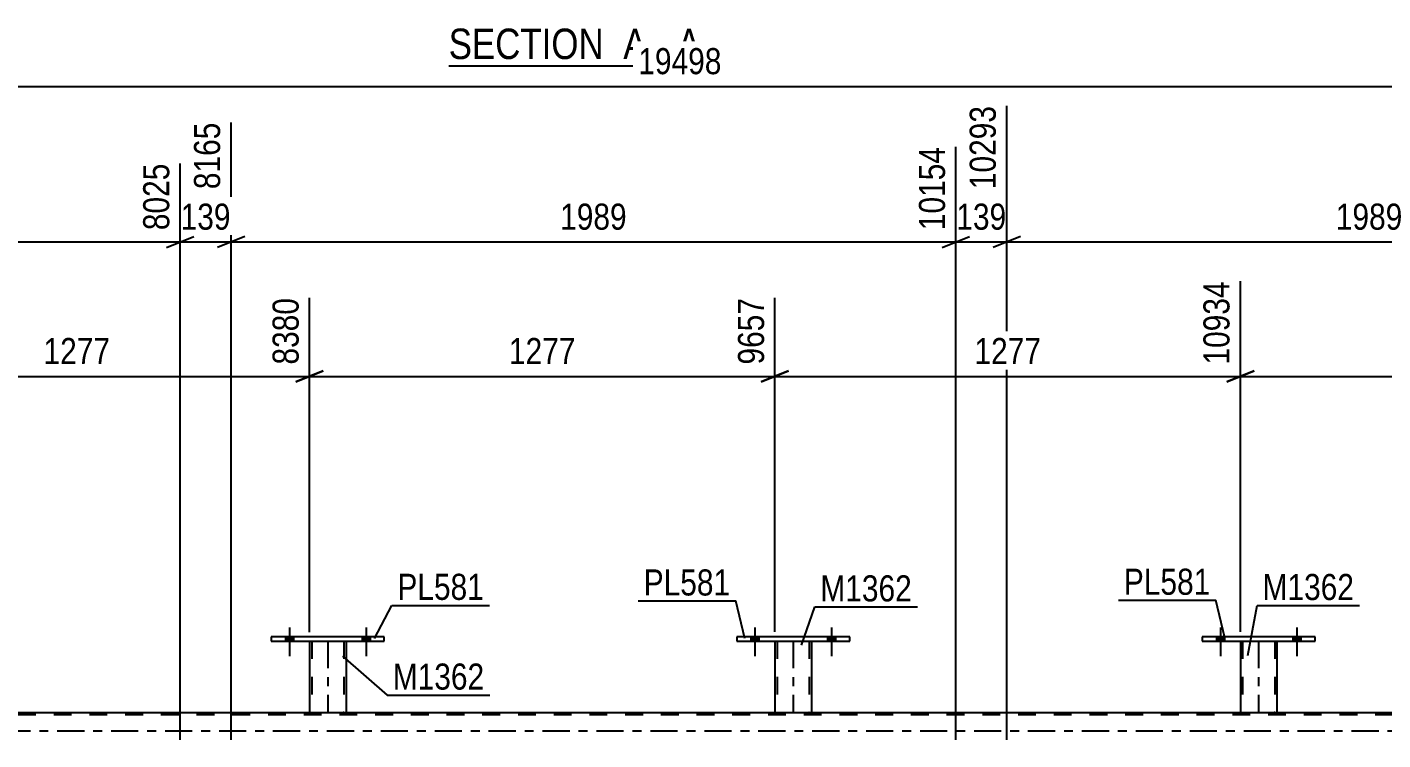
# Model space of a CAD drawing. Header units: millimetres. Extents: x 0 to 841, y 0 to 594.
# Drawn here: x 344.2 to 493, y 430.7 to 508.9 of the extents above; entities that cross this region are included whole.
import ezdxf

# ---------------------------------------------------------------- set-up
doc = ezdxf.new("R2010")
doc.units = ezdxf.units.MM
doc.linetypes.add('DXK_LINE_DOT2', pattern=[3.9198, 1.9599, -1.9599])
doc.linetypes.add('DXK_LINE_DOT3', pattern=[5.9187, 2.979, -0.9799, 0.9799, -0.9799])
doc.styles.add('Arial Narrow', font='ARIALN.TTF', dxfattribs={"height": 0.2})

# ---------------------------------------------------------------- blocks, each defined once
blk = doc.blocks.new('Unknown-275727422-11 - 2500')
at = {"color": 6, "linetype": 'Continuous'}
blk.add_line((390.49, 504.68), (418.14, 504.68), dxfattribs=at)
at = {"color": 0, "linetype": 'Continuous'}
for points in [[(408.6, 505.43), (408.6, 508.93), (390.49, 508.93), (390.49, 505.43)], [(412.21, 505.43), (412.21, 508.93), (409.65, 508.93), (409.65, 505.43)], [(414.53, 505.43), (414.53, 508.93), (413.26, 508.93), (413.26, 505.43)], [(418.14, 505.43), (418.14, 508.93), (415.58, 508.93), (415.58, 505.43)]]:
    blk.add_wipeout(points, dxfattribs=at)
at = {"color": 7, "linetype": 'Continuous', "style": 'Arial Narrow'}
for s, p in [('SECTION ', (390.49, 505.43)), ('A', (409.65, 505.43)), ('A', (415.58, 505.43)), ('-', (413.26, 505.43))]:
    blk.add_text(s, height=3.34, dxfattribs=at).set_placement(p)
blk = doc.blocks.new('Bolt-275727422-2809 - 2735')
at = {"linetype": 'Continuous'}
for points in [[(372.58, 441.54), (373.46, 441.54), (373.46, 442.02), (372.58, 442.02)], [(380.98, 441.54), (381.86, 441.54), (381.86, 442.02), (380.98, 442.02)]]:
    blk.add_hatch(color=1, dxfattribs=at).paths.add_polyline_path(points)
at = {"color": 1, "linetype": 'Continuous'}
for p, q in [((372.58, 442.02), (372.58, 441.54)), ((373.02, 443.02), (373.02, 439.9)), ((373.46, 442.02), (373.46, 441.54)), ((380.98, 442.02), (380.98, 441.54)), ((381.42, 443.02), (381.42, 439.9)), ((381.86, 442.02), (381.86, 441.54))]:
    blk.add_line(p, q, dxfattribs=at)
blk = doc.blocks.new('Part-275727422-2815 - 2735')
at = {"color": 2, "linetype": 'Continuous'}
for p, q in [((422.1, 442.02), (422.1, 441.54)), ((434.5, 442.02), (422.1, 442.02)), ((434.5, 441.54), (434.5, 442.02)), ((422.1, 441.54), (434.5, 441.54))]:
    blk.add_line(p, q, dxfattribs=at)
blk = doc.blocks.new('Part-275727422-2751 - 2735')
at = {"color": 2, "linetype": 'Continuous'}
for p, q in [((473.18, 442.02), (473.18, 441.54)), ((485.58, 442.02), (473.18, 442.02)), ((485.58, 441.54), (485.58, 442.02)), ((473.18, 441.54), (485.58, 441.54))]:
    blk.add_line(p, q, dxfattribs=at)
blk = doc.blocks.new('Part-275727422-2754 - 2735')
at = {"color": 7, "linetype": 'DXK_LINE_DOT2'}
for p, q in [((477.38, 441.55), (481.38, 441.55)), ((477.38, 441.54), (477.38, 441.55)), ((477.38, 441.55), (477.38, 441.54)), ((477.62, 441.55), (477.62, 433.7)), ((481.14, 441.55), (481.14, 433.7)), ((481.38, 441.55), (481.38, 441.54)), ((481.38, 441.54), (481.38, 441.55)), ((481.12, 433.7), (481.09, 433.7)), ((481.09, 433.7), (481.12, 433.7)), ((481.14, 433.7), (481.12, 433.7)), ((481.12, 433.7), (481.14, 433.7))]:
    blk.add_line(p, q, dxfattribs=at)
at = {"color": 2, "linetype": 'Continuous'}
for p, q in [((477.38, 441.54), (477.38, 433.7)), ((481.38, 441.54), (481.38, 433.7)), ((477.38, 433.7), (481.38, 433.7))]:
    blk.add_line(p, q, dxfattribs=at)
at = {"color": 7, "linetype": 'DXK_LINE_DOT3'}
blk.add_line((479.38, 441.55), (479.38, 433.7), dxfattribs=at)
blk = doc.blocks.new('Part-275727422-2757 - 2735')
at = {"color": 2, "linetype": 'Continuous'}
for p, q in [((371.02, 442.02), (371.02, 441.54)), ((383.42, 442.02), (371.02, 442.02)), ((383.42, 441.54), (383.42, 442.02)), ((371.02, 441.54), (383.42, 441.54))]:
    blk.add_line(p, q, dxfattribs=at)
blk = doc.blocks.new('Part-275727422-2760 - 2735')
at = {"color": 7, "linetype": 'DXK_LINE_DOT2'}
for p, q in [((375.22, 441.55), (379.22, 441.55)), ((375.22, 441.54), (375.22, 441.55)), ((375.22, 441.55), (375.22, 441.54)), ((375.46, 441.55), (375.46, 433.7)), ((378.98, 441.55), (378.98, 433.7)), ((379.22, 441.55), (379.22, 441.54)), ((379.22, 441.54), (379.22, 441.55)), ((378.96, 433.7), (378.92, 433.7)), ((378.92, 433.7), (378.96, 433.7)), ((378.98, 433.7), (378.96, 433.7)), ((378.96, 433.7), (378.98, 433.7))]:
    blk.add_line(p, q, dxfattribs=at)
at = {"color": 2, "linetype": 'Continuous'}
for p, q in [((375.22, 441.54), (375.22, 433.7)), ((379.22, 441.54), (379.22, 433.7)), ((375.22, 433.7), (379.22, 433.7))]:
    blk.add_line(p, q, dxfattribs=at)
at = {"color": 7, "linetype": 'DXK_LINE_DOT3'}
blk.add_line((377.22, 441.55), (377.22, 433.7), dxfattribs=at)
blk = doc.blocks.new('Bolt-275727422-2842 - 2735')
at = {"linetype": 'Continuous'}
for points in [[(423.66, 441.54), (424.54, 441.54), (424.54, 442.02), (423.66, 442.02)], [(432.06, 441.54), (432.94, 441.54), (432.94, 442.02), (432.06, 442.02)]]:
    blk.add_hatch(color=1, dxfattribs=at).paths.add_polyline_path(points)
at = {"color": 1, "linetype": 'Continuous'}
for p, q in [((423.66, 442.02), (423.66, 441.54)), ((424.1, 443.02), (424.1, 439.9)), ((424.54, 442.02), (424.54, 441.54)), ((432.06, 442.02), (432.06, 441.54)), ((432.5, 443.02), (432.5, 439.9)), ((432.94, 442.02), (432.94, 441.54))]:
    blk.add_line(p, q, dxfattribs=at)
blk = doc.blocks.new('Bolt-275727422-2807 - 2735')
at = {"linetype": 'Continuous'}
for points in [[(474.74, 441.54), (475.62, 441.54), (475.62, 442.02), (474.74, 442.02)], [(483.14, 441.54), (484.02, 441.54), (484.02, 442.02), (483.14, 442.02)]]:
    blk.add_hatch(color=1, dxfattribs=at).paths.add_polyline_path(points)
at = {"color": 1, "linetype": 'Continuous'}
for p, q in [((474.74, 442.02), (474.74, 441.54)), ((475.18, 443.02), (475.18, 439.9)), ((475.62, 442.02), (475.62, 441.54)), ((483.14, 442.02), (483.14, 441.54)), ((483.58, 443.02), (483.58, 439.9)), ((484.02, 442.02), (484.02, 441.54))]:
    blk.add_line(p, q, dxfattribs=at)
blk = doc.blocks.new('Bolt-275727422-2808 - 2735')
at = {"linetype": 'Continuous'}
for points in [[(474.74, 441.54), (475.62, 441.54), (475.62, 442.02), (474.74, 442.02)], [(483.14, 441.54), (484.02, 441.54), (484.02, 442.02), (483.14, 442.02)]]:
    blk.add_hatch(color=1, dxfattribs=at).paths.add_polyline_path(points)
at = {"color": 1, "linetype": 'Continuous'}
for p, q in [((474.74, 442.02), (474.74, 441.54)), ((475.18, 443.02), (475.18, 439.9)), ((475.62, 442.02), (475.62, 441.54)), ((483.14, 442.02), (483.14, 441.54)), ((483.58, 443.02), (483.58, 439.9)), ((484.02, 442.02), (484.02, 441.54))]:
    blk.add_line(p, q, dxfattribs=at)
blk = doc.blocks.new('Bolt-275727422-2810 - 2735')
at = {"linetype": 'Continuous'}
for points in [[(372.58, 441.54), (373.46, 441.54), (373.46, 442.02), (372.58, 442.02)], [(380.98, 441.54), (381.86, 441.54), (381.86, 442.02), (380.98, 442.02)]]:
    blk.add_hatch(color=1, dxfattribs=at).paths.add_polyline_path(points)
at = {"color": 1, "linetype": 'Continuous'}
for p, q in [((372.58, 442.02), (372.58, 441.54)), ((373.02, 443.02), (373.02, 439.9)), ((373.46, 442.02), (373.46, 441.54)), ((380.98, 442.02), (380.98, 441.54)), ((381.42, 443.02), (381.42, 439.9)), ((381.86, 442.02), (381.86, 441.54))]:
    blk.add_line(p, q, dxfattribs=at)
blk = doc.blocks.new('Part-275727422-2818 - 2735')
at = {"color": 7, "linetype": 'DXK_LINE_DOT2'}
for p, q in [((426.3, 441.55), (430.3, 441.55)), ((426.3, 441.54), (426.3, 441.55)), ((426.3, 441.55), (426.3, 441.54)), ((426.54, 441.55), (426.54, 433.7)), ((430.06, 441.55), (430.06, 433.7)), ((430.3, 441.55), (430.3, 441.54)), ((430.3, 441.54), (430.3, 441.55)), ((430.04, 433.7), (430.01, 433.7)), ((430.01, 433.7), (430.04, 433.7)), ((430.06, 433.7), (430.04, 433.7)), ((430.04, 433.7), (430.06, 433.7))]:
    blk.add_line(p, q, dxfattribs=at)
at = {"color": 2, "linetype": 'Continuous'}
for p, q in [((426.3, 441.54), (426.3, 433.7)), ((430.3, 441.54), (430.3, 433.7)), ((426.3, 433.7), (430.3, 433.7))]:
    blk.add_line(p, q, dxfattribs=at)
at = {"color": 7, "linetype": 'DXK_LINE_DOT3'}
blk.add_line((428.3, 441.55), (428.3, 433.7), dxfattribs=at)
blk = doc.blocks.new('Bolt-275727422-2831 - 2735')
at = {"linetype": 'Continuous'}
for points in [[(423.66, 441.54), (424.54, 441.54), (424.54, 442.02), (423.66, 442.02)], [(432.06, 441.54), (432.94, 441.54), (432.94, 442.02), (432.06, 442.02)]]:
    blk.add_hatch(color=1, dxfattribs=at).paths.add_polyline_path(points)
at = {"color": 1, "linetype": 'Continuous'}
for p, q in [((423.66, 442.02), (423.66, 441.54)), ((424.1, 443.02), (424.1, 439.9)), ((424.54, 442.02), (424.54, 441.54)), ((432.06, 442.02), (432.06, 441.54)), ((432.5, 443.02), (432.5, 439.9)), ((432.94, 442.02), (432.94, 441.54))]:
    blk.add_line(p, q, dxfattribs=at)
blk = doc.blocks.new('Part-275727422-2981 - 2735')
at = {"color": 2, "linetype": 'Continuous'}
blk.add_line((98.94, 433.7), (760.68, 433.7), dxfattribs=at)
at = {"color": 7, "linetype": 'DXK_LINE_DOT2'}
blk.add_line((760.68, 433.46), (98.94, 433.46), dxfattribs=at)
at = {"color": 7, "linetype": 'DXK_LINE_DOT3'}
blk.add_line((98.94, 431.7), (760.68, 431.7), dxfattribs=at)
blk = doc.blocks.new('StraightDimension-275727422-12892 - 2735')
at = {"color": 7, "linetype": 'Continuous'}
for p, q in [((477.38, 442.55), (477.38, 481.05)), ((528.46, 442.54), (528.46, 481.05)), ((478.88, 471.2), (475.88, 470)), ((477.38, 470.6), (528.46, 470.6)), ((526.96, 470), (529.96, 471.2))]:
    blk.add_line(p, q, dxfattribs=at)
at = {"color": 0}
blk.add_wipeout([(507.18, 471.35), (507.18, 475.55), (498.67, 475.55), (498.67, 471.35)], dxfattribs=at)
at = {"color": 3, "style": 'Arial Narrow'}
blk.add_text('1277', height=2.863, dxfattribs=at).set_placement((499.27, 471.95))
at = {"color": 0, "linetype": 'Continuous'}
blk.add_wipeout([(527.86, 481.65), (523.66, 481.65), (523.66, 471.3), (527.86, 471.3)], dxfattribs=at)
at = {"color": 3, "linetype": 'Continuous', "style": 'Arial Narrow'}
blk.add_text('12211', height=2.863, rotation=90.0002, dxfattribs=at).set_placement((527.26, 471.9))
blk = doc.blocks.new('StraightDimension-275727422-11191 - 2735')
at = {"color": 7, "linetype": 'Continuous'}
for p, q in [((451.73, 430.7), (451.73, 500.29)), ((446.16, 430.7), (446.16, 495.79)), ((444.66, 484.75), (447.66, 485.95)), ((446.16, 485.35), (451.73, 485.35)), ((453.23, 485.95), (450.23, 484.75))]:
    blk.add_line(p, q, dxfattribs=at)
at = {"color": 0}
blk.add_wipeout([(452.29, 486.1), (452.29, 490.3), (445.6, 490.3), (445.6, 486.1)], dxfattribs=at)
at = {"color": 3, "style": 'Arial Narrow'}
blk.add_text('139', height=2.863, dxfattribs=at).set_placement((446.2, 486.7))
at = {"color": 0, "linetype": 'Continuous'}
blk.add_wipeout([(451.13, 500.89), (446.93, 500.89), (446.93, 490.55), (451.13, 490.55)], dxfattribs=at)
at = {"color": 3, "linetype": 'Continuous', "style": 'Arial Narrow'}
blk.add_text('10293', height=2.863, rotation=90.0002, dxfattribs=at).set_placement((450.53, 491.15))
blk = doc.blocks.new('StraightDimension-275727422-11190 - 2735')
at = {"color": 7, "linetype": 'Continuous'}
for p, q in [((451.73, 430.7), (451.73, 500.29)), ((531.29, 430.7), (531.29, 495.79)), ((453.23, 485.95), (450.23, 484.75)), ((451.73, 485.35), (531.29, 485.35)), ((529.79, 484.75), (532.79, 485.95))]:
    blk.add_line(p, q, dxfattribs=at)
at = {"color": 0}
blk.add_wipeout([(495.77, 486.1), (495.77, 490.3), (487.25, 490.3), (487.25, 486.1)], dxfattribs=at)
at = {"color": 3, "style": 'Arial Narrow'}
blk.add_text('1989', height=2.863, dxfattribs=at).set_placement((487.85, 486.7))
at = {"color": 0, "linetype": 'Continuous'}
blk.add_wipeout([(530.69, 496.39), (526.49, 496.39), (526.49, 486.05), (530.69, 486.05)], dxfattribs=at)
at = {"color": 3, "linetype": 'Continuous', "style": 'Arial Narrow'}
blk.add_text('12282', height=2.863, rotation=90.0002, dxfattribs=at).set_placement((530.09, 486.65))
blk = doc.blocks.new('StraightDimension-275727422-11192 - 2735')
at = {"color": 7, "linetype": 'Continuous'}
for p, q in [((366.6, 430.7), (366.6, 498.46)), ((446.16, 430.7), (446.16, 495.79)), ((368.1, 485.95), (365.1, 484.75)), ((366.6, 485.35), (446.16, 485.35)), ((444.66, 484.75), (447.66, 485.95))]:
    blk.add_line(p, q, dxfattribs=at)
at = {"color": 0}
blk.add_wipeout([(410.63, 486.1), (410.63, 490.3), (402.12, 490.3), (402.12, 486.1)], dxfattribs=at)
at = {"color": 3, "style": 'Arial Narrow'}
blk.add_text('1989', height=2.863, dxfattribs=at).set_placement((402.72, 486.7))
at = {"color": 0, "linetype": 'Continuous'}
blk.add_wipeout([(445.56, 496.39), (441.36, 496.39), (441.36, 486.05), (445.56, 486.05)], dxfattribs=at)
at = {"color": 3, "linetype": 'Continuous', "style": 'Arial Narrow'}
blk.add_text('10154', height=2.863, rotation=90.0002, dxfattribs=at).set_placement((444.96, 486.65))
blk = doc.blocks.new('StraightDimension-275727422-11193 - 2735')
at = {"color": 7, "linetype": 'Continuous'}
for p, q in [((366.6, 430.7), (366.6, 498.46)), ((361.02, 430.7), (361.02, 493.96)), ((359.52, 484.75), (362.52, 485.95)), ((361.02, 485.35), (366.6, 485.35)), ((368.1, 485.95), (365.1, 484.75))]:
    blk.add_line(p, q, dxfattribs=at)
at = {"color": 0}
blk.add_wipeout([(367.15, 486.1), (367.15, 490.3), (360.47, 490.3), (360.47, 486.1)], dxfattribs=at)
at = {"color": 3, "style": 'Arial Narrow'}
blk.add_text('139', height=2.863, dxfattribs=at).set_placement((361.07, 486.7))
at = {"color": 0, "linetype": 'Continuous'}
blk.add_wipeout([(366, 499.06), (361.8, 499.06), (361.8, 490.55), (366, 490.55)], dxfattribs=at)
at = {"color": 3, "linetype": 'Continuous', "style": 'Arial Narrow'}
blk.add_text('8165', height=2.863, rotation=90.0002, dxfattribs=at).set_placement((365.4, 491.15))
blk = doc.blocks.new('StraightDimension-275727422-11194 - 2735')
at = {"color": 7, "linetype": 'Continuous'}
for p, q in [((281.46, 430.7), (281.46, 498.46)), ((361.02, 430.7), (361.02, 493.96)), ((282.96, 485.95), (279.96, 484.75)), ((281.46, 485.35), (361.02, 485.35)), ((359.52, 484.75), (362.52, 485.95))]:
    blk.add_line(p, q, dxfattribs=at)
at = {"color": 0}
blk.add_wipeout([(325.5, 486.1), (325.5, 490.3), (316.99, 490.3), (316.99, 486.1)], dxfattribs=at)
at = {"color": 3, "style": 'Arial Narrow'}
blk.add_text('1989', height=2.863, dxfattribs=at).set_placement((317.59, 486.7))
at = {"color": 0, "linetype": 'Continuous'}
blk.add_wipeout([(360.42, 494.56), (356.22, 494.56), (356.22, 486.05), (360.42, 486.05)], dxfattribs=at)
at = {"color": 3, "linetype": 'Continuous', "style": 'Arial Narrow'}
blk.add_text('8025', height=2.863, rotation=90.0002, dxfattribs=at).set_placement((359.82, 486.65))
blk = doc.blocks.new('StraightDimension-275727422-12415 - 2735')
at = {"color": 7, "linetype": 'Continuous'}
blk.add_line((52.01, 502.42), (779.74, 502.42), dxfattribs=at)
at = {"color": 0}
blk.add_wipeout([(421.05, 503.17), (421.05, 507.37), (410.7, 507.37), (410.7, 503.17)], dxfattribs=at)
at = {"color": 3, "style": 'Arial Narrow'}
blk.add_text('19498', height=2.863, dxfattribs=at).set_placement((411.3, 503.77))
blk = doc.blocks.new('StraightDimension-275727422-12893 - 2735')
at = {"color": 7, "linetype": 'Continuous'}
for p, q in [((477.38, 442.55), (477.38, 481.05)), ((426.3, 442.55), (426.3, 479.22)), ((427.8, 471.2), (424.8, 470)), ((426.3, 470.6), (477.38, 470.6)), ((475.88, 470), (478.88, 471.2))]:
    blk.add_line(p, q, dxfattribs=at)
at = {"color": 0}
blk.add_wipeout([(456.1, 471.35), (456.1, 475.55), (447.59, 475.55), (447.59, 471.35)], dxfattribs=at)
at = {"color": 3, "style": 'Arial Narrow'}
blk.add_text('1277', height=2.863, dxfattribs=at).set_placement((448.19, 471.95))
at = {"color": 0, "linetype": 'Continuous'}
blk.add_wipeout([(476.78, 481.65), (472.58, 481.65), (472.58, 471.3), (476.78, 471.3)], dxfattribs=at)
at = {"color": 3, "linetype": 'Continuous', "style": 'Arial Narrow'}
blk.add_text('10934', height=2.863, rotation=90.0002, dxfattribs=at).set_placement((476.18, 471.9))
blk = doc.blocks.new('StraightDimension-275727422-12894 - 2735')
at = {"color": 7, "linetype": 'Continuous'}
for p, q in [((375.22, 442.54), (375.22, 479.22)), ((426.3, 442.55), (426.3, 479.22)), ((376.72, 471.2), (373.72, 470)), ((375.22, 470.6), (426.3, 470.6)), ((424.8, 470), (427.8, 471.2))]:
    blk.add_line(p, q, dxfattribs=at)
at = {"color": 0}
blk.add_wipeout([(405.02, 471.35), (405.02, 475.55), (396.5, 475.55), (396.5, 471.35)], dxfattribs=at)
at = {"color": 3, "style": 'Arial Narrow'}
blk.add_text('1277', height=2.863, dxfattribs=at).set_placement((397.1, 471.95))
at = {"color": 0, "linetype": 'Continuous'}
blk.add_wipeout([(425.7, 479.82), (421.5, 479.82), (421.5, 471.3), (425.7, 471.3)], dxfattribs=at)
at = {"color": 3, "linetype": 'Continuous', "style": 'Arial Narrow'}
blk.add_text('9657', height=2.863, rotation=90.0002, dxfattribs=at).set_placement((425.1, 471.9))
blk = doc.blocks.new('StraightDimension-275727422-12895 - 2735')
at = {"color": 7, "linetype": 'Continuous'}
for p, q in [((324.14, 442.54), (324.14, 479.22)), ((375.22, 442.54), (375.22, 479.22)), ((325.64, 471.2), (322.64, 470)), ((324.14, 470.6), (375.22, 470.6)), ((373.72, 470), (376.72, 471.2))]:
    blk.add_line(p, q, dxfattribs=at)
at = {"color": 0}
blk.add_wipeout([(353.94, 471.35), (353.94, 475.55), (345.42, 475.55), (345.42, 471.35)], dxfattribs=at)
at = {"color": 3, "style": 'Arial Narrow'}
blk.add_text('1277', height=2.863, dxfattribs=at).set_placement((346.02, 471.95))
at = {"color": 0, "linetype": 'Continuous'}
blk.add_wipeout([(374.62, 479.82), (370.42, 479.82), (370.42, 471.3), (374.62, 471.3)], dxfattribs=at)
at = {"color": 3, "linetype": 'Continuous', "style": 'Arial Narrow'}
blk.add_text('8380', height=2.863, rotation=90.0002, dxfattribs=at).set_placement((374.02, 471.9))
blk = doc.blocks.new('Mark-275727422-11558 - 2735')
at = {"color": 0}
blk.add_wipeout([(474.09, 446.63), (474.09, 449.63), (464.59, 449.63), (464.59, 446.63)], dxfattribs=at)
blk.add_wipeout([(474.09, 446.63), (474.09, 449.63), (464.59, 449.63), (464.59, 446.63)], dxfattribs=at)
at = {"color": 30, "linetype": 'Continuous'}
for p in [(463.99, 446.03), (475.67, 441.92)]:
    blk.add_line(p, (474.69, 446.03), dxfattribs=at)
at = {"color": 3, "style": 'Arial Narrow'}
blk.add_text('PL581', height=2.863, dxfattribs=at).set_placement((464.59, 446.63))
blk = doc.blocks.new('Mark-275727422-11612 - 2735')
at = {"color": 0}
blk.add_wipeout([(421.4, 446.55), (421.4, 449.55), (411.89, 449.55), (411.89, 446.55)], dxfattribs=at)
blk.add_wipeout([(421.4, 446.55), (421.4, 449.55), (411.89, 449.55), (411.89, 446.55)], dxfattribs=at)
at = {"color": 30, "linetype": 'Continuous'}
for p in [(411.29, 445.95), (422.98, 441.84)]:
    blk.add_line(p, (422, 445.95), dxfattribs=at)
at = {"color": 3, "style": 'Arial Narrow'}
blk.add_text('PL581', height=2.863, dxfattribs=at).set_placement((411.89, 446.55))
blk = doc.blocks.new('Mark-275727422-11567 - 2735')
at = {"color": 0}
blk.add_wipeout([(394.4, 436.22), (394.4, 439.22), (384.35, 439.22), (384.35, 436.22)], dxfattribs=at)
blk.add_wipeout([(394.4, 436.22), (394.4, 439.22), (384.35, 439.22), (384.35, 436.22)], dxfattribs=at)
at = {"color": 30, "linetype": 'Continuous'}
for p, q in [((378.84, 439.9), (383.75, 435.62)), ((383.75, 435.62), (395, 435.62))]:
    blk.add_line(p, q, dxfattribs=at)
at = {"color": 3, "style": 'Arial Narrow'}
blk.add_text('M1362', height=2.863, dxfattribs=at).set_placement((384.35, 436.22))
blk = doc.blocks.new('Mark-275727422-11561 - 2735')
at = {"color": 0}
blk.add_wipeout([(489.86, 446.05), (489.86, 449.05), (479.81, 449.05), (479.81, 446.05)], dxfattribs=at)
blk.add_wipeout([(489.86, 446.05), (489.86, 449.05), (479.81, 449.05), (479.81, 446.05)], dxfattribs=at)
at = {"color": 30, "linetype": 'Continuous'}
for p, q in [((478.19, 439.97), (479.21, 445.45)), ((479.21, 445.45), (490.46, 445.45))]:
    blk.add_line(p, q, dxfattribs=at)
at = {"color": 3, "style": 'Arial Narrow'}
blk.add_text('M1362', height=2.863, dxfattribs=at).set_placement((479.81, 446.05))
blk = doc.blocks.new('Mark-275727422-11564 - 2735')
at = {"color": 0}
blk.add_wipeout([(394.37, 446.07), (394.37, 449.07), (384.86, 449.07), (384.86, 446.07)], dxfattribs=at)
blk.add_wipeout([(394.37, 446.07), (394.37, 449.07), (384.86, 449.07), (384.86, 446.07)], dxfattribs=at)
at = {"color": 30, "linetype": 'Continuous'}
for p, q in [((382.35, 441.84), (384.26, 445.47)), ((384.26, 445.47), (394.97, 445.47))]:
    blk.add_line(p, q, dxfattribs=at)
at = {"color": 3, "style": 'Arial Narrow'}
blk.add_text('PL581', height=2.863, dxfattribs=at).set_placement((384.86, 446.07))
blk = doc.blocks.new('Mark-275727422-11615 - 2735')
at = {"color": 0}
blk.add_wipeout([(441.33, 445.9), (441.33, 448.9), (431.28, 448.9), (431.28, 445.9)], dxfattribs=at)
blk.add_wipeout([(441.33, 445.9), (441.33, 448.9), (431.28, 448.9), (431.28, 445.9)], dxfattribs=at)
at = {"color": 30, "linetype": 'Continuous'}
for p, q in [((429.21, 441.09), (430.68, 445.3)), ((430.68, 445.3), (441.93, 445.3))]:
    blk.add_line(p, q, dxfattribs=at)
at = {"color": 3, "style": 'Arial Narrow'}
blk.add_text('M1362', height=2.863, dxfattribs=at).set_placement((431.28, 445.9))

msp = doc.modelspace()

# ---------------------------------------------------------------- block references
for name in ['Unknown-275727422-11 - 2500', 'Part-275727422-2757 - 2735', 'Bolt-275727422-2809 - 2735', 'Bolt-275727422-2810 - 2735', 'Part-275727422-2815 - 2735', 'Bolt-275727422-2842 - 2735', 'Bolt-275727422-2831 - 2735', 'Part-275727422-2751 - 2735', 'Bolt-275727422-2807 - 2735', 'Bolt-275727422-2808 - 2735', 'Part-275727422-2760 - 2735', 'Part-275727422-2818 - 2735', 'Part-275727422-2754 - 2735', 'Part-275727422-2981 - 2735']:
    msp.add_blockref(name, (0, 0))

# ---------------------------------------------------------------- next in the draw order: block references
for name in ['StraightDimension-275727422-11191 - 2735', 'StraightDimension-275727422-12892 - 2735']:
    msp.add_blockref(name, (0, 0))

# ---------------------------------------------------------------- next in the draw order: block references
for name in ['StraightDimension-275727422-11190 - 2735', 'StraightDimension-275727422-11192 - 2735']:
    msp.add_blockref(name, (0, 0))

# ---------------------------------------------------------------- next in the draw order: block references
msp.add_blockref('StraightDimension-275727422-11193 - 2735', (0, 0))

# ---------------------------------------------------------------- next in the draw order: block references
msp.add_blockref('StraightDimension-275727422-11194 - 2735', (0, 0))

# ---------------------------------------------------------------- next in the draw order: block references
msp.add_blockref('StraightDimension-275727422-12415 - 2735', (0, 0))

# ---------------------------------------------------------------- next in the draw order: block references
for name in ['StraightDimension-275727422-12893 - 2735', 'Mark-275727422-11567 - 2735']:
    msp.add_blockref(name, (0, 0))

# ---------------------------------------------------------------- next in the draw order: block references
for name in ['StraightDimension-275727422-12894 - 2735', 'Mark-275727422-11558 - 2735', 'Mark-275727422-11615 - 2735', 'Mark-275727422-11561 - 2735']:
    msp.add_blockref(name, (0, 0))

# ---------------------------------------------------------------- next in the draw order: block references
for name in ['StraightDimension-275727422-12895 - 2735', 'Mark-275727422-11612 - 2735', 'Mark-275727422-11564 - 2735']:
    msp.add_blockref(name, (0, 0))

doc.saveas('drawing.dxf')
